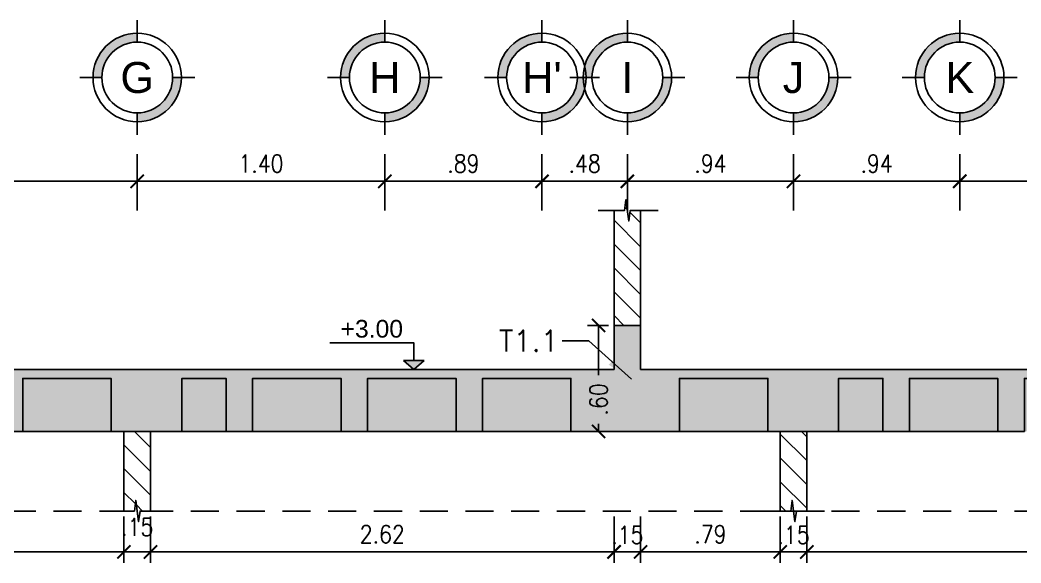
# Model space of a CAD drawing. Header units: millimetres. Extents: x -5.9 to 53.8, y -5.5 to 13.4.
# Drawn here: x 11.76 to 17.41, y -5.1 to -2.03 of the extents above; entities that cross this region are included whole.
import ezdxf
from ezdxf.enums import TextEntityAlignment as Align

# ---------------------------------------------------------------- set-up
doc = ezdxf.new("R2010")
doc.units = ezdxf.units.MM
doc.header["$LTSCALE"] = 0.05
doc.linetypes.add('DASHDOT2', pattern=[12.7, 6.35, -3.175, 0, -3.175])
doc.linetypes.add('HIDDEN2', pattern=[4.7625, 3.175, -1.5875])
for name, color, linetype in [('ACHURADO', 1, 'Continuous'), ('ACOTADO', 2, 'Continuous'), ('CANT_INVIS', 2, 'HIDDEN2'), ('CONT_CORTE', 4, 'Continuous'), ('EJES', 1, 'DASHDOT2'), ('TXT_IND', 2, 'Continuous')]:
    doc.layers.add(name, color=color, linetype=linetype)
doc.styles.add('ACOTAMIENTOS', font='romans.shx', dxfattribs={"width": 0.85})
doc.styles.add('ARIAL', font='arial.ttf')
doc.styles.get("Standard").update_dxf_attribs({"font": 'romans.shx'})
doc.dimstyles.new('ACOTA_50', dxfattribs={"dimscale": 0.05, "dimtxt": 2, "dimasz": 1.5, "dimexe": 1.25, "dimexo": 0.625, "dimgap": 1, "dimtad": 1, "dimzin": 4, "dimdsep": 46, "dimtxsty": 'ACOTAMIENTOS', "dimblk1": 'ARCHTICK', "dimblk2": 'ARCHTICK', "dimsah": 1, "dimcen": 1.5, "dimclrd": 1, "dimclre": 1, "dimclrt": 256, "dimadec": 0, "dimazin": 0, "dimtfac": 1, "dimtofl": 0, "dimtmove": 2, "dimatfit": 3, "dimfxl": 0, "dimtolj": 1, "dimtzin": 0, "dimarcsym": 0})
pattern_1 = [(135, (0, 1.44439), (-0.0673519, -0.0673519), [])]
pattern_2 = [(127.5, (0, 1.444394), (-0.04894132, -0.00160003), [0, -0.038608, 0, -0.04318, 0, -0.041275]), (97.5, (0, 1.444394), (-0.0716825, 0.04495233), [0, -0.020828, 0, -0.034798, 0, -0.013335]), (57.5, (-2e-18, 1.41315), (-0.00014372, 0.07909924), [0, -0.0127, 0, -0.04572, 0, -0.05969]), (47.5, (-2e-18, 1.41315), (-0.02229293, 0.07635565), [0, -0.00635, 0, -0.029972, 0, -0.03429])]

# ---------------------------------------------------------------- blocks, each defined once
blk = doc.blocks.new('Nivel-elev')
at = {"layer": 'TXT_IND'}
blk.add_hatch(color=1, dxfattribs=at).paths.add_polyline_path([(-0.0585, 0.0506), (0.0585, 0.0506), (0, 0)])
for p, q in [((0, 0), (-0.0585, 0.0506)), ((-0.0585, 0.0506), (0.0585, 0.0506)), ((0.0585, 0.0506), (0, 0))]:
    blk.add_line(p, q, dxfattribs=at)
blk.add_lwpolyline([(-0.4759, 0.1507), (0, 0.1507), (0, 0.0506)], dxfattribs=at)
blk.add_attdef('+2.85', (-0.4759, 0.1706), '', height=0.0975, dxfattribs=at)
blk = doc.blocks.new('_ARCHTICK')
at = {"color": 0, "linetype": 'ByBlock', "const_width": 0.15}
blk.add_lwpolyline([(-0.5, -0.5), (0.5, 0.5)], dxfattribs=at)
blk = doc.blocks.new('*D206')
at = {"layer": 'ACOTADO', "color": 1, "lineweight": -2}
for p, q in [((0.0425, -4.8382), (0.0425, -5.1007)), ((12.3429, -4.8382), (12.3429, -5.1007)), ((0.0425, -5.0382), (12.3429, -5.0382))]:
    blk.add_line(p, q, dxfattribs=at)
at = {"layer": 'DEFPOINTS', "color": 0}
for p in [(0.0425, -4.8069), (12.3429, -4.8069), (12.3429, -5.0382)]:
    blk.add_point(p, dxfattribs=at)
at = {"layer": 'ACOTADO', "color": 1, "lineweight": -2, "xscale": 0.07500000000000001, "yscale": 0.07500000000000001, "zscale": 0.07500000000000001, "rotation": 180}
blk.add_blockref('_ARCHTICK', (0.0425, -5.0382), dxfattribs=at)
at = {"layer": 'ACOTADO', "color": 1, "lineweight": -2, "xscale": 0.07500000000000001, "yscale": 0.07500000000000001, "zscale": 0.07500000000000001}
blk.add_blockref('_ARCHTICK', (12.3429, -5.0382), dxfattribs=at)
at = {"layer": 'ACOTADO', "insert": (6.1927, -4.9382), "char_height": 0.1, "attachment_point": 5, "style": 'ACOTAMIENTOS'}
blk.add_mtext('\\A1;12.30', dxfattribs=at)
blk = doc.blocks.new('*D207')
at = {"layer": 'ACOTADO', "color": 1, "lineweight": -2}
for p, q in [((12.3429, -4.8382), (12.3429, -5.1007)), ((12.4929, -4.8382), (12.4929, -5.1007)), ((12.3429, -5.0382), (12.4929, -5.0382))]:
    blk.add_line(p, q, dxfattribs=at)
at = {"layer": 'DEFPOINTS', "color": 0}
for p in [(12.3429, -4.8069), (12.4929, -4.8069), (12.4929, -5.0382)]:
    blk.add_point(p, dxfattribs=at)
at = {"layer": 'ACOTADO', "color": 1, "lineweight": -2, "xscale": 0.07500000000000001, "yscale": 0.07500000000000001, "zscale": 0.07500000000000001, "rotation": 180}
blk.add_blockref('_ARCHTICK', (12.3429, -5.0382), dxfattribs=at)
at = {"layer": 'ACOTADO', "color": 1, "lineweight": -2, "xscale": 0.07500000000000001, "yscale": 0.07500000000000001, "zscale": 0.07500000000000001}
blk.add_blockref('_ARCHTICK', (12.4929, -5.0382), dxfattribs=at)
at = {"layer": 'ACOTADO', "insert": (12.4179, -4.898), "char_height": 0.1, "attachment_point": 5, "style": 'ACOTAMIENTOS'}
blk.add_mtext('\\A1;.15', dxfattribs=at)
blk = doc.blocks.new('*D208')
at = {"layer": 'ACOTADO', "color": 1, "lineweight": -2}
for p, q in [((12.4929, -4.8382), (12.4929, -5.1007)), ((15.1141, -4.8382), (15.1141, -5.1007)), ((12.4929, -5.0382), (15.1141, -5.0382))]:
    blk.add_line(p, q, dxfattribs=at)
at = {"layer": 'DEFPOINTS', "color": 0}
for p in [(12.4929, -4.8069), (15.1141, -4.8069), (15.1141, -5.0382)]:
    blk.add_point(p, dxfattribs=at)
at = {"layer": 'ACOTADO', "color": 1, "lineweight": -2, "xscale": 0.07500000000000001, "yscale": 0.07500000000000001, "zscale": 0.07500000000000001, "rotation": 180}
blk.add_blockref('_ARCHTICK', (12.4929, -5.0382), dxfattribs=at)
at = {"layer": 'ACOTADO', "color": 1, "lineweight": -2, "xscale": 0.07500000000000001, "yscale": 0.07500000000000001, "zscale": 0.07500000000000001}
blk.add_blockref('_ARCHTICK', (15.1141, -5.0382), dxfattribs=at)
at = {"layer": 'ACOTADO', "insert": (13.8035, -4.9382), "char_height": 0.1, "attachment_point": 5, "style": 'ACOTAMIENTOS'}
blk.add_mtext('\\A1;2.62', dxfattribs=at)
blk = doc.blocks.new('*D18')
at = {"layer": 'ACOTADO', "color": 1, "lineweight": -2}
for p, q in [((15.1141, -4.8382), (15.1141, -5.1007)), ((15.2641, -4.8382), (15.2641, -5.1007)), ((15.1141, -5.0382), (15.2641, -5.0382))]:
    blk.add_line(p, q, dxfattribs=at)
at = {"layer": 'DEFPOINTS', "color": 0}
for p in [(15.1141, -4.8069), (15.2641, -4.8069), (15.2641, -5.0382)]:
    blk.add_point(p, dxfattribs=at)
at = {"layer": 'ACOTADO', "color": 1, "lineweight": -2, "xscale": 0.07500000000000001, "yscale": 0.07500000000000001, "zscale": 0.07500000000000001, "rotation": 180}
blk.add_blockref('_ARCHTICK', (15.1141, -5.0382), dxfattribs=at)
at = {"layer": 'ACOTADO', "color": 1, "lineweight": -2, "xscale": 0.07500000000000001, "yscale": 0.07500000000000001, "zscale": 0.07500000000000001}
blk.add_blockref('_ARCHTICK', (15.2641, -5.0382), dxfattribs=at)
at = {"layer": 'ACOTADO', "insert": (15.1891, -4.9419), "char_height": 0.1, "attachment_point": 5, "style": 'ACOTAMIENTOS'}
blk.add_mtext('\\A1;.15', dxfattribs=at)
blk = doc.blocks.new('*D19')
at = {"layer": 'ACOTADO', "color": 1, "lineweight": -2}
for p, q in [((15.2641, -4.8382), (15.2641, -5.1007)), ((16.0538, -4.8382), (16.0538, -5.1007)), ((15.2641, -5.0382), (16.0538, -5.0382))]:
    blk.add_line(p, q, dxfattribs=at)
at = {"layer": 'DEFPOINTS', "color": 0}
for p in [(15.2641, -4.8069), (16.0538, -4.8069), (16.0538, -5.0382)]:
    blk.add_point(p, dxfattribs=at)
at = {"layer": 'ACOTADO', "color": 1, "lineweight": -2, "xscale": 0.07500000000000001, "yscale": 0.07500000000000001, "zscale": 0.07500000000000001, "rotation": 180}
blk.add_blockref('_ARCHTICK', (15.2641, -5.0382), dxfattribs=at)
at = {"layer": 'ACOTADO', "color": 1, "lineweight": -2, "xscale": 0.07500000000000001, "yscale": 0.07500000000000001, "zscale": 0.07500000000000001}
blk.add_blockref('_ARCHTICK', (16.0538, -5.0382), dxfattribs=at)
at = {"layer": 'ACOTADO', "insert": (15.6589, -4.9382), "char_height": 0.1, "attachment_point": 5, "style": 'ACOTAMIENTOS'}
blk.add_mtext('\\A1;.79', dxfattribs=at)
blk = doc.blocks.new('*D209')
at = {"layer": 'ACOTADO', "color": 1, "lineweight": -2}
for p, q in [((16.0538, -4.8382), (16.0538, -5.1007)), ((16.2038, -4.8382), (16.2038, -5.1007)), ((16.0538, -5.0382), (16.2038, -5.0382))]:
    blk.add_line(p, q, dxfattribs=at)
at = {"layer": 'DEFPOINTS', "color": 0}
for p in [(16.0538, -4.8069), (16.2038, -4.8069), (16.2038, -5.0382)]:
    blk.add_point(p, dxfattribs=at)
at = {"layer": 'ACOTADO', "color": 1, "lineweight": -2, "xscale": 0.07500000000000001, "yscale": 0.07500000000000001, "zscale": 0.07500000000000001, "rotation": 180}
blk.add_blockref('_ARCHTICK', (16.0538, -5.0382), dxfattribs=at)
at = {"layer": 'ACOTADO', "color": 1, "lineweight": -2, "xscale": 0.07500000000000001, "yscale": 0.07500000000000001, "zscale": 0.07500000000000001}
blk.add_blockref('_ARCHTICK', (16.2038, -5.0382), dxfattribs=at)
at = {"layer": 'ACOTADO', "insert": (16.1288, -4.9419), "char_height": 0.1, "attachment_point": 5, "style": 'ACOTAMIENTOS'}
blk.add_mtext('\\A1;.15', dxfattribs=at)
blk = doc.blocks.new('*D210')
at = {"layer": 'ACOTADO', "color": 1, "lineweight": -2}
for p, q in [((16.2038, -4.8382), (16.2038, -5.1007)), ((19.9077, -4.8382), (19.9077, -5.1007)), ((16.2038, -5.0382), (19.9077, -5.0382))]:
    blk.add_line(p, q, dxfattribs=at)
at = {"layer": 'DEFPOINTS', "color": 0}
for p in [(16.2038, -4.8069), (19.9077, -4.8069), (19.9077, -5.0382)]:
    blk.add_point(p, dxfattribs=at)
at = {"layer": 'ACOTADO', "color": 1, "lineweight": -2, "xscale": 0.07500000000000001, "yscale": 0.07500000000000001, "zscale": 0.07500000000000001, "rotation": 180}
blk.add_blockref('_ARCHTICK', (16.2038, -5.0382), dxfattribs=at)
at = {"layer": 'ACOTADO', "color": 1, "lineweight": -2, "xscale": 0.07500000000000001, "yscale": 0.07500000000000001, "zscale": 0.07500000000000001}
blk.add_blockref('_ARCHTICK', (19.9077, -5.0382), dxfattribs=at)
at = {"layer": 'ACOTADO', "insert": (18.0557, -4.9382), "char_height": 0.1, "attachment_point": 5, "style": 'ACOTAMIENTOS'}
blk.add_mtext('\\A1;3.70', dxfattribs=at)
blk = doc.blocks.new('EJE')
at = {"layer": 'EJES', "linetype": 'Continuous'}
for points in [[(-0.25, 0), (-0.2, 0, -0.414214), (0, 0.2), (0, 0.25, 0.414214)], [(0.25, 0), (0.2, 0, -0.414214), (0, -0.2), (0, -0.25, 0.414214)]]:
    blk.add_hatch(color=256, dxfattribs=at).paths.add_polyline_path(points)
at = {"layer": 'EJES', "color": 1, "linetype": 'Continuous'}
for p, q in [((0, 0.2), (0, 0.325)), ((-0.2, 0), (-0.325, 0)), ((0.325, 0), (0.2, 0)), ((0, -0.325), (0, -0.2))]:
    blk.add_line(p, q, dxfattribs=at)
at = {"layer": 'EJES', "color": 3, "linetype": 'Continuous'}
for radius in [0.25, 0.2]:
    blk.add_circle((0, 0), radius, dxfattribs=at)
at = {"layer": 'EJES', "color": 4, "linetype": 'Continuous', "style": 'ARIAL'}
blk.add_attdef('EJE', text='', height=0.175, dxfattribs=at).set_placement((0, 0), align=Align.MIDDLE_CENTER)
blk = doc.blocks.new('*D220')
at = {"layer": 'ACOTADO', "color": 1, "lineweight": -2}
for p, q in [((5.7381, -3.0758), (5.7381, -2.88)), ((12.4179, -3.0758), (12.4179, -2.88)), ((5.7381, -2.9425), (12.4179, -2.9425))]:
    blk.add_line(p, q, dxfattribs=at)
at = {"layer": 'DEFPOINTS', "color": 0}
for p in [(12.4179, -2.9425), (5.7381, -3.107), (12.4179, -3.107)]:
    blk.add_point(p, dxfattribs=at)
at = {"layer": 'ACOTADO', "color": 1, "lineweight": -2, "xscale": 0.07500000000000001, "yscale": 0.07500000000000001, "zscale": 0.07500000000000001, "rotation": 180}
blk.add_blockref('_ARCHTICK', (5.7381, -2.9425), dxfattribs=at)
at = {"layer": 'ACOTADO', "color": 1, "lineweight": -2, "xscale": 0.07500000000000001, "yscale": 0.07500000000000001, "zscale": 0.07500000000000001}
blk.add_blockref('_ARCHTICK', (12.4179, -2.9425), dxfattribs=at)
at = {"layer": 'ACOTADO', "insert": (9.078, -2.8425), "char_height": 0.1, "attachment_point": 5, "style": 'ACOTAMIENTOS'}
blk.add_mtext('\\A1;6.68', dxfattribs=at)
blk = doc.blocks.new('*D221')
at = {"layer": 'ACOTADO', "color": 1, "lineweight": -2}
for p, q in [((12.4179, -3.0758), (12.4179, -2.88)), ((13.8179, -3.0758), (13.8179, -2.88)), ((12.4179, -2.9425), (13.8179, -2.9425))]:
    blk.add_line(p, q, dxfattribs=at)
at = {"layer": 'DEFPOINTS', "color": 0}
for p in [(13.8179, -2.9425), (12.4179, -3.107), (13.8179, -3.107)]:
    blk.add_point(p, dxfattribs=at)
at = {"layer": 'ACOTADO', "color": 1, "lineweight": -2, "xscale": 0.07500000000000001, "yscale": 0.07500000000000001, "zscale": 0.07500000000000001, "rotation": 180}
blk.add_blockref('_ARCHTICK', (12.4179, -2.9425), dxfattribs=at)
at = {"layer": 'ACOTADO', "color": 1, "lineweight": -2, "xscale": 0.07500000000000001, "yscale": 0.07500000000000001, "zscale": 0.07500000000000001}
blk.add_blockref('_ARCHTICK', (13.8179, -2.9425), dxfattribs=at)
at = {"layer": 'ACOTADO', "insert": (13.1179, -2.8425), "char_height": 0.1, "attachment_point": 5, "style": 'ACOTAMIENTOS'}
blk.add_mtext('\\A1;1.40', dxfattribs=at)
blk = doc.blocks.new('*D222')
at = {"layer": 'ACOTADO', "color": 1, "lineweight": -2}
for p, q in [((13.8179, -3.0758), (13.8179, -2.88)), ((14.7065, -3.0758), (14.7065, -2.88)), ((13.8179, -2.9425), (14.7065, -2.9425))]:
    blk.add_line(p, q, dxfattribs=at)
at = {"layer": 'DEFPOINTS', "color": 0}
for p in [(14.7065, -2.9425), (13.8179, -3.107), (14.7065, -3.107)]:
    blk.add_point(p, dxfattribs=at)
at = {"layer": 'ACOTADO', "color": 1, "lineweight": -2, "xscale": 0.07500000000000001, "yscale": 0.07500000000000001, "zscale": 0.07500000000000001, "rotation": 180}
blk.add_blockref('_ARCHTICK', (13.8179, -2.9425), dxfattribs=at)
at = {"layer": 'ACOTADO', "color": 1, "lineweight": -2, "xscale": 0.07500000000000001, "yscale": 0.07500000000000001, "zscale": 0.07500000000000001}
blk.add_blockref('_ARCHTICK', (14.7065, -2.9425), dxfattribs=at)
at = {"layer": 'ACOTADO', "insert": (14.2622, -2.8425), "char_height": 0.1, "attachment_point": 5, "style": 'ACOTAMIENTOS'}
blk.add_mtext('\\A1;.89', dxfattribs=at)
blk = doc.blocks.new('*D223')
at = {"layer": 'ACOTADO', "color": 1, "lineweight": -2}
for p, q in [((14.7065, -3.0758), (14.7065, -2.88)), ((15.1891, -3.0758), (15.1891, -2.88)), ((14.7065, -2.9425), (15.1891, -2.9425))]:
    blk.add_line(p, q, dxfattribs=at)
at = {"layer": 'DEFPOINTS', "color": 0}
for p in [(15.1891, -2.9425), (14.7065, -3.107), (15.1891, -3.107)]:
    blk.add_point(p, dxfattribs=at)
at = {"layer": 'ACOTADO', "color": 1, "lineweight": -2, "xscale": 0.07500000000000001, "yscale": 0.07500000000000001, "zscale": 0.07500000000000001, "rotation": 180}
blk.add_blockref('_ARCHTICK', (14.7065, -2.9425), dxfattribs=at)
at = {"layer": 'ACOTADO', "color": 1, "lineweight": -2, "xscale": 0.07500000000000001, "yscale": 0.07500000000000001, "zscale": 0.07500000000000001}
blk.add_blockref('_ARCHTICK', (15.1891, -2.9425), dxfattribs=at)
at = {"layer": 'ACOTADO', "insert": (14.9478, -2.8425), "char_height": 0.1, "attachment_point": 5, "style": 'ACOTAMIENTOS'}
blk.add_mtext('\\A1;.48', dxfattribs=at)
blk = doc.blocks.new('*D224')
at = {"layer": 'ACOTADO', "color": 1, "lineweight": -2}
for p, q in [((15.1891, -3.0758), (15.1891, -2.88)), ((16.1288, -3.0758), (16.1288, -2.88)), ((15.1891, -2.9425), (16.1288, -2.9425))]:
    blk.add_line(p, q, dxfattribs=at)
at = {"layer": 'DEFPOINTS', "color": 0}
for p in [(16.1288, -2.9425), (15.1891, -3.107), (16.1288, -3.107)]:
    blk.add_point(p, dxfattribs=at)
at = {"layer": 'ACOTADO', "color": 1, "lineweight": -2, "xscale": 0.07500000000000001, "yscale": 0.07500000000000001, "zscale": 0.07500000000000001, "rotation": 180}
blk.add_blockref('_ARCHTICK', (15.1891, -2.9425), dxfattribs=at)
at = {"layer": 'ACOTADO', "color": 1, "lineweight": -2, "xscale": 0.07500000000000001, "yscale": 0.07500000000000001, "zscale": 0.07500000000000001}
blk.add_blockref('_ARCHTICK', (16.1288, -2.9425), dxfattribs=at)
at = {"layer": 'ACOTADO', "insert": (15.6589, -2.8425), "char_height": 0.1, "attachment_point": 5, "style": 'ACOTAMIENTOS'}
blk.add_mtext('\\A1;.94', dxfattribs=at)
blk = doc.blocks.new('*D225')
at = {"layer": 'ACOTADO', "color": 1, "lineweight": -2}
for p, q in [((16.1288, -3.0758), (16.1288, -2.88)), ((17.0684, -3.0758), (17.0684, -2.88)), ((16.1288, -2.9425), (17.0684, -2.9425))]:
    blk.add_line(p, q, dxfattribs=at)
at = {"layer": 'DEFPOINTS', "color": 0}
for p in [(17.0684, -2.9425), (16.1288, -3.107), (17.0684, -3.107)]:
    blk.add_point(p, dxfattribs=at)
at = {"layer": 'ACOTADO', "color": 1, "lineweight": -2, "xscale": 0.07500000000000001, "yscale": 0.07500000000000001, "zscale": 0.07500000000000001, "rotation": 180}
blk.add_blockref('_ARCHTICK', (16.1288, -2.9425), dxfattribs=at)
at = {"layer": 'ACOTADO', "color": 1, "lineweight": -2, "xscale": 0.07500000000000001, "yscale": 0.07500000000000001, "zscale": 0.07500000000000001}
blk.add_blockref('_ARCHTICK', (17.0684, -2.9425), dxfattribs=at)
at = {"layer": 'ACOTADO', "insert": (16.5986, -2.8425), "char_height": 0.1, "attachment_point": 5, "style": 'ACOTAMIENTOS'}
blk.add_mtext('\\A1;.94', dxfattribs=at)
blk = doc.blocks.new('*D226')
at = {"layer": 'ACOTADO', "color": 1, "lineweight": -2}
for p, q in [((17.0684, -3.0758), (17.0684, -2.88)), ((18.5827, -3.0758), (18.5827, -2.88)), ((17.0684, -2.9425), (18.5827, -2.9425))]:
    blk.add_line(p, q, dxfattribs=at)
at = {"layer": 'DEFPOINTS', "color": 0}
for p in [(18.5827, -2.9425), (17.0684, -3.107), (18.5827, -3.107)]:
    blk.add_point(p, dxfattribs=at)
at = {"layer": 'ACOTADO', "color": 1, "lineweight": -2, "xscale": 0.07500000000000001, "yscale": 0.07500000000000001, "zscale": 0.07500000000000001, "rotation": 180}
blk.add_blockref('_ARCHTICK', (17.0684, -2.9425), dxfattribs=at)
at = {"layer": 'ACOTADO', "color": 1, "lineweight": -2, "xscale": 0.07500000000000001, "yscale": 0.07500000000000001, "zscale": 0.07500000000000001}
blk.add_blockref('_ARCHTICK', (18.5827, -2.9425), dxfattribs=at)
at = {"layer": 'ACOTADO', "insert": (17.8256, -2.8425), "char_height": 0.1, "attachment_point": 5, "style": 'ACOTAMIENTOS'}
blk.add_mtext('\\A1;1.51', dxfattribs=at)
blk = doc.blocks.new('*D230')
at = {"layer": 'ACOTADO', "color": 1, "lineweight": -2}
for p, q in [((15.0828, -3.757), (14.964, -3.757)), ((15.0265, -3.757), (15.0265, -4.0391)), ((15.0828, -4.357), (14.964, -4.357)), ((15.0265, -4.357), (15.0265, -4.3131))]:
    blk.add_line(p, q, dxfattribs=at)
at = {"layer": 'DEFPOINTS', "color": 0}
for p in [(15.1141, -3.757), (15.0265, -4.357), (15.1141, -4.357)]:
    blk.add_point(p, dxfattribs=at)
at = {"layer": 'ACOTADO', "color": 1, "lineweight": -2, "xscale": 0.07500000000000001, "yscale": 0.07500000000000001, "zscale": 0.07500000000000001}
for p, rotation in [((15.0265, -3.757), 90), ((15.0265, -4.357), 270)]:
    blk.add_blockref('_ARCHTICK', p, dxfattribs=dict(at, rotation=rotation))
at = {"layer": 'ACOTADO', "insert": (15.0265, -4.1761), "char_height": 0.1, "attachment_point": 5, "rotation": 90, "style": 'ACOTAMIENTOS'}
blk.add_mtext('\\A1;.60', dxfattribs=at)

msp = doc.modelspace()

# ---------------------------------------------------------------- hatches: boundary and pattern name
at = {"layer": 'ACHURADO'}
h = msp.add_hatch(dxfattribs=at)
h.set_pattern_fill('ANSI31', color=256, scale=0.03, angle=90)
h.set_pattern_definition(pattern_1)
h.paths.add_polyline_path([(15.2641, -3.107), (15.2051, -3.107), (15.1971, -3.167), (15.1811, -3.047), (15.1731, -3.107), (15.1141, -3.107), (15.1141, -3.757), (15.2641, -3.757)])
h = msp.add_hatch(color=254, dxfattribs=at)
h.dxf.hatch_style = 1
edge = h.paths.add_edge_path()
edge.add_line((15.4837, -4.057), (15.9837, -4.057))
edge.add_line((15.9837, -4.057), (15.9837, -4.357))
edge.add_line((15.9837, -4.357), (16.3837, -4.357))
edge.add_line((16.3837, -4.357), (16.3837, -4.057))
edge.add_line((16.3837, -4.057), (16.6337, -4.057))
edge.add_line((16.6337, -4.057), (16.6337, -4.357))
edge.add_line((16.6337, -4.357), (16.7837, -4.357))
edge.add_line((16.7837, -4.357), (16.7837, -4.057))
edge.add_line((16.7837, -4.057), (17.2837, -4.057))
edge.add_line((17.2837, -4.057), (17.2837, -4.357))
edge.add_line((17.2837, -4.357), (17.4337, -4.357))
edge.add_line((17.4337, -4.357), (17.4337, -4.057))
edge.add_line((17.4337, -4.057), (17.9337, -4.057))
edge.add_line((17.9337, -4.057), (17.9337, -4.357))
edge.add_line((17.9337, -4.357), (18.0837, -4.357))
edge.add_line((18.0837, -4.357), (18.0837, -4.057))
edge.add_line((18.0837, -4.057), (18.5837, -4.057))
edge.add_line((18.5837, -4.057), (18.5837, -4.357))
edge.add_line((18.5837, -4.357), (18.7337, -4.357))
edge.add_line((18.7337, -4.357), (18.7337, -4.057))
edge.add_line((18.7337, -4.057), (19.2337, -4.057))
edge.add_line((19.2337, -4.057), (19.2337, -4.357))
edge.add_line((19.2337, -4.357), (19.3837, -4.357))
edge.add_line((19.3837, -4.357), (19.3837, -4.057))
edge.add_line((19.3837, -4.057), (19.6337, -4.057))
edge.add_line((19.6337, -4.057), (19.6337, -4.357))
edge.add_line((19.6337, -4.357), (20.2837, -4.357))
edge.add_line((20.2837, -4.357), (20.2837, -4.057))
edge.add_line((20.2837, -4.057), (20.5337, -4.057))
edge.add_line((20.5337, -4.057), (20.5337, -4.357))
edge.add_line((20.5337, -4.357), (20.6837, -4.357))
edge.add_line((20.6837, -4.357), (20.6837, -4.057))
edge.add_line((20.6837, -4.057), (21.1837, -4.057))
edge.add_line((21.1837, -4.057), (21.1837, -4.357))
edge.add_line((21.1837, -4.357), (21.3337, -4.357))
edge.add_line((21.3337, -4.357), (21.3337, -4.057))
edge.add_line((21.3337, -4.057), (21.8337, -4.057))
edge.add_line((21.8337, -4.057), (21.8337, -4.357))
edge.add_line((21.8337, -4.357), (21.9837, -4.357))
edge.add_line((21.9837, -4.357), (21.9837, -4.057))
edge.add_line((21.9837, -4.057), (22.4837, -4.057))
edge.add_line((22.4837, -4.057), (22.4837, -4.357))
edge.add_line((22.4837, -4.357), (23.1944, -4.357))
edge.add_line((23.1944, -4.357), (23.1944, -4.007))
edge.add_line((23.1944, -4.007), (23.0413, -4.007))
edge.add_line((23.0413, -4.007), (23.0414, -4.007))
edge.add_line((23.0414, -4.007), (15.2641, -4.007))
edge.add_line((15.2641, -4.007), (15.2641, -3.757))
edge.add_line((15.2641, -3.757), (15.1141, -3.757))
edge.add_line((15.1141, -3.757), (15.1141, -4.007))
edge.add_line((15.1141, -4.007), (-2.3007, -4.007))
edge.add_line((-2.3007, -4.007), (-2.3007, -4.357))
edge.add_line((-2.3007, -4.357), (-1.8904, -4.357))
edge.add_line((-1.8904, -4.357), (-1.8904, -4.057))
edge.add_line((-1.8904, -4.057), (-1.3904, -4.057))
edge.add_line((-1.3904, -4.057), (-1.3904, -4.357))
edge.add_line((-1.3904, -4.357), (-1.2404, -4.357))
edge.add_line((-1.2404, -4.357), (-1.2404, -4.057))
edge.add_line((-1.2404, -4.057), (-0.7404, -4.057))
edge.add_line((-0.7404, -4.057), (-0.7404, -4.357))
edge.add_line((-0.7404, -4.357), (-0.5904, -4.357))
edge.add_line((-0.5904, -4.357), (-0.5904, -4.057))
edge.add_line((-0.5904, -4.057), (-0.3404, -4.057))
edge.add_line((-0.3404, -4.057), (-0.3404, -4.357))
edge.add_line((-0.3404, -4.357), (0.3634, -4.357))
edge.add_line((0.3634, -4.357), (0.3634, -4.057))
edge.add_line((0.3634, -4.057), (0.6134, -4.057))
edge.add_line((0.6134, -4.057), (0.6134, -4.357))
edge.add_line((0.6134, -4.357), (0.9705, -4.357))
edge.add_line((0.9705, -4.357), (0.9705, -4.057))
edge.add_line((0.9705, -4.057), (1.2205, -4.057))
edge.add_line((1.2205, -4.057), (1.2205, -4.357))
edge.add_line((1.2205, -4.357), (1.3705, -4.357))
edge.add_line((1.3705, -4.357), (1.3705, -4.057))
edge.add_line((1.3705, -4.057), (1.8705, -4.057))
edge.add_line((1.8705, -4.057), (1.8705, -4.357))
edge.add_line((1.8705, -4.357), (2.0205, -4.357))
edge.add_line((2.0205, -4.357), (2.0205, -4.057))
edge.add_line((2.0205, -4.057), (2.2705, -4.057))
edge.add_line((2.2705, -4.057), (2.2705, -4.357))
edge.add_line((2.2705, -4.357), (2.6705, -4.357))
edge.add_line((2.6705, -4.357), (2.6705, -4.057))
edge.add_line((2.6705, -4.057), (3.1705, -4.057))
edge.add_line((3.1705, -4.057), (3.1705, -4.357))
edge.add_line((3.1705, -4.357), (3.3205, -4.357))
edge.add_line((3.3205, -4.357), (3.3205, -4.057))
edge.add_line((3.3205, -4.057), (3.8205, -4.057))
edge.add_line((3.8205, -4.057), (3.8205, -4.357))
edge.add_line((3.8205, -4.357), (4.6205, -4.357))
edge.add_line((4.6205, -4.357), (4.6205, -4.057))
edge.add_line((4.6205, -4.057), (5.1205, -4.057))
edge.add_line((5.1205, -4.057), (5.1205, -4.357))
edge.add_line((5.1205, -4.357), (5.2705, -4.357))
edge.add_line((5.2705, -4.357), (5.2705, -4.057))
edge.add_line((5.2705, -4.057), (5.7705, -4.057))
edge.add_line((5.7705, -4.057), (5.7705, -4.357))
edge.add_line((5.7705, -4.357), (5.9205, -4.357))
edge.add_line((5.9205, -4.357), (5.9205, -4.057))
edge.add_line((5.9205, -4.057), (6.4205, -4.057))
edge.add_line((6.4205, -4.057), (6.4205, -4.357))
edge.add_line((6.4205, -4.357), (6.5705, -4.357))
edge.add_line((6.5705, -4.357), (6.5705, -4.057))
edge.add_line((6.5705, -4.057), (7.0705, -4.057))
edge.add_line((7.0705, -4.057), (7.0705, -4.357))
edge.add_line((7.0705, -4.357), (7.2205, -4.357))
edge.add_line((7.2205, -4.357), (7.2205, -4.057))
edge.add_line((7.2205, -4.057), (7.7205, -4.057))
edge.add_line((7.7205, -4.057), (7.7205, -4.357))
edge.add_line((7.7205, -4.357), (7.8705, -4.357))
edge.add_line((7.8705, -4.357), (7.8705, -4.057))
edge.add_line((7.8705, -4.057), (8.3705, -4.057))
edge.add_line((8.3705, -4.057), (8.3705, -4.357))
edge.add_line((8.3705, -4.357), (8.5205, -4.357))
edge.add_line((8.5205, -4.357), (8.5205, -4.057))
edge.add_line((8.5205, -4.057), (9.0205, -4.057))
edge.add_line((9.0205, -4.057), (9.0205, -4.357))
edge.add_line((9.0205, -4.357), (9.1705, -4.357))
edge.add_line((9.1705, -4.357), (9.1705, -4.057))
edge.add_line((9.1705, -4.057), (9.6705, -4.057))
edge.add_line((9.6705, -4.057), (9.6705, -4.357))
edge.add_line((9.6705, -4.357), (9.8205, -4.357))
edge.add_line((9.8205, -4.357), (9.8205, -4.057))
edge.add_line((9.8205, -4.057), (10.3205, -4.057))
edge.add_line((10.3205, -4.057), (10.3205, -4.357))
edge.add_line((10.3205, -4.357), (10.4705, -4.357))
edge.add_line((10.4705, -4.357), (10.4705, -4.057))
edge.add_line((10.4705, -4.057), (10.9705, -4.057))
edge.add_line((10.9705, -4.057), (10.9705, -4.357))
edge.add_line((10.9705, -4.357), (11.1205, -4.357))
edge.add_line((11.1205, -4.357), (11.1205, -4.057))
edge.add_line((11.1205, -4.057), (11.6205, -4.057))
edge.add_line((11.6205, -4.057), (11.6205, -4.357))
edge.add_line((11.6205, -4.357), (11.7705, -4.357))
edge.add_line((11.7705, -4.357), (11.7705, -4.057))
edge.add_line((11.7705, -4.057), (12.2705, -4.057))
edge.add_line((12.2705, -4.057), (12.2705, -4.357))
edge.add_line((12.2705, -4.357), (12.4929, -4.357))
edge.add_line((12.4929, -4.357), (12.6705, -4.357))
edge.add_line((12.6705, -4.357), (12.6705, -4.057))
edge.add_line((12.6705, -4.057), (12.9205, -4.057))
edge.add_line((12.9205, -4.057), (12.9205, -4.357))
edge.add_line((12.9205, -4.357), (13.0705, -4.357))
edge.add_line((13.0705, -4.357), (13.0705, -4.057))
edge.add_line((13.0705, -4.057), (13.5705, -4.057))
edge.add_line((13.5705, -4.057), (13.5705, -4.357))
edge.add_line((13.5705, -4.357), (13.7205, -4.357))
edge.add_line((13.7205, -4.357), (13.7205, -4.057))
edge.add_line((13.7205, -4.057), (14.2205, -4.057))
edge.add_line((14.2205, -4.057), (14.2205, -4.357))
edge.add_line((14.2205, -4.357), (14.3705, -4.357))
edge.add_line((14.3705, -4.357), (14.3705, -4.057))
edge.add_line((14.3705, -4.057), (14.8705, -4.057))
edge.add_line((14.8705, -4.057), (14.8705, -4.357))
edge.add_line((14.8705, -4.357), (15.4837, -4.357))
edge.add_line((15.4837, -4.357), (15.4837, -4.057))
h = msp.add_hatch(dxfattribs=at)
h.set_pattern_fill('AR-SAND', color=256, scale=0.001, angle=90)
h.set_pattern_definition(pattern_2)
h.paths.add_polyline_path([(12.2705, -4.057), (11.7705, -4.057), (11.7705, -4.357), (12.2705, -4.357)])
h.paths.add_polyline_path([(11.6205, -4.057), (11.1205, -4.057), (11.1205, -4.357), (11.6205, -4.357)])
h.paths.add_polyline_path([(10.9705, -4.057), (10.4705, -4.057), (10.4705, -4.357), (10.9705, -4.357)])
h.paths.add_polyline_path([(10.3205, -4.057), (9.8205, -4.057), (9.8205, -4.357), (10.3205, -4.357)])
h.paths.add_polyline_path([(9.6705, -4.057), (9.1705, -4.057), (9.1705, -4.357), (9.6705, -4.357)])
h.paths.add_polyline_path([(9.0205, -4.057), (8.5205, -4.057), (8.5205, -4.357), (9.0205, -4.357)])
h.paths.add_polyline_path([(8.3705, -4.057), (7.8705, -4.057), (7.8705, -4.357), (8.3705, -4.357)])
h.paths.add_polyline_path([(7.7205, -4.057), (7.2205, -4.057), (7.2205, -4.357), (7.7205, -4.357)])
h.paths.add_polyline_path([(6.4205, -4.057), (5.9205, -4.057), (5.9205, -4.357), (6.4205, -4.357)])
h.paths.add_polyline_path([(7.0705, -4.057), (6.5705, -4.057), (6.5705, -4.357), (7.0705, -4.357)])
h.paths.add_polyline_path([(5.7705, -4.057), (5.2705, -4.057), (5.2705, -4.357), (5.7705, -4.357)])
h.paths.add_polyline_path([(5.1205, -4.057), (4.6205, -4.057), (4.6205, -4.357), (5.1205, -4.357)])
h = msp.add_hatch(dxfattribs=at)
h.set_pattern_fill('AR-SAND', color=256, scale=0.001, angle=90)
h.set_pattern_definition(pattern_2)
h.paths.add_polyline_path([(18.5837, -4.057), (18.0837, -4.057), (18.0837, -4.357), (18.5837, -4.357)])
h.paths.add_polyline_path([(17.9337, -4.057), (17.4337, -4.057), (17.4337, -4.357), (17.9337, -4.357)])
h.paths.add_polyline_path([(17.2837, -4.057), (16.7837, -4.057), (16.7837, -4.357), (17.2837, -4.357)])
h.paths.add_polyline_path([(16.6337, -4.057), (16.3837, -4.057), (16.3837, -4.357), (16.6337, -4.357)])
h.paths.add_polyline_path([(15.9837, -4.057), (15.4837, -4.057), (15.4837, -4.357), (15.9837, -4.357)])
h.paths.add_polyline_path([(14.8705, -4.057), (14.3705, -4.057), (14.3705, -4.357), (14.8705, -4.357)])
h.paths.add_polyline_path([(14.2205, -4.057), (13.7205, -4.057), (13.7205, -4.357), (14.2205, -4.357)])
h.paths.add_polyline_path([(13.5705, -4.057), (13.0705, -4.057), (13.0705, -4.357), (13.5705, -4.357)])
h.paths.add_polyline_path([(12.9205, -4.057), (12.6705, -4.057), (12.6705, -4.357), (12.9205, -4.357)])
h = msp.add_hatch(dxfattribs=at)
h.set_pattern_fill('ANSI31', color=256, scale=0.03, angle=90)
h.set_pattern_definition(pattern_1)
h.paths.add_polyline_path([(12.4929, -4.357), (12.3429, -4.357), (12.3429, -4.8069), (12.4019, -4.8069), (12.4099, -4.7469), (12.4179, -4.8069), (12.4929, -4.8069)])
h = msp.add_hatch(dxfattribs=at)
h.set_pattern_fill('ANSI31', color=256, scale=0.03, angle=90)
h.set_pattern_definition(pattern_1)
h.paths.add_polyline_path([(16.2038, -4.357), (16.0538, -4.357), (16.0538, -4.8069), (16.1128, -4.8069), (16.1208, -4.7469), (16.1288, -4.8069), (16.2038, -4.8069)])

# ---------------------------------------------------------------- linework, layer by layer
at = {"layer": 'CANT_INVIS', "color": 7}
msp.add_line((0.0425, -4.8069), (23.0436, -4.8069), dxfattribs=at)
at = {"layer": 'CONT_CORTE'}
for p, q in [((15.1141, -3.107), (15.1141, -4.007)), ((15.2641, -4.007), (15.2641, -3.107)), ((-2.3007, -4.007), (15.1141, -4.007)), ((15.2641, -4.007), (23.0414, -4.007)), ((12.2705, -4.357), (12.4929, -4.357)), ((12.3429, -4.357), (12.3429, -4.8069)), ((12.4929, -4.8069), (12.4929, -4.357)), ((16.0538, -4.357), (16.0538, -4.8069)), ((16.2038, -4.8069), (16.2038, -4.357))]:
    msp.add_line(p, q, dxfattribs=at)
at = {"layer": 'CONT_CORTE', "color": 1}
for p, q in [((11.7705, -4.357), (12.2705, -4.357)), ((12.6705, -4.357), (12.9205, -4.357)), ((13.0705, -4.357), (13.5705, -4.357)), ((13.7205, -4.357), (14.2205, -4.357)), ((14.3705, -4.357), (14.8705, -4.357)), ((15.4837, -4.357), (15.9837, -4.357)), ((16.3837, -4.357), (16.6337, -4.357)), ((16.7837, -4.357), (17.2837, -4.357))]:
    msp.add_line(p, q, dxfattribs=at)
for points in [[(15.3641, -3.107), (15.2051, -3.107), (15.1971, -3.167), (15.1811, -3.047), (15.1731, -3.107), (15.0241, -3.107)], [(12.5929, -4.8069), (12.4339, -4.8069), (12.4259, -4.8669), (12.4099, -4.7469), (12.4019, -4.8069), (12.2529, -4.8069)], [(16.3038, -4.8069), (16.1448, -4.8069), (16.1368, -4.8669), (16.1208, -4.7469), (16.1128, -4.8069), (15.9638, -4.8069)]]:
    msp.add_lwpolyline(points, dxfattribs=at)
at = {"layer": 'CONT_CORTE'}
for points in [[(15.1141, -3.757), (15.2641, -3.757)], [(11.6205, -4.357), (11.7705, -4.357), (11.7705, -4.057), (12.2705, -4.057), (12.2705, -4.357)], [(12.4929, -4.357), (12.6705, -4.357), (12.6705, -4.057), (12.9205, -4.057), (12.9205, -4.357)], [(12.9205, -4.357), (13.0705, -4.357), (13.0705, -4.057), (13.5705, -4.057), (13.5705, -4.357)], [(13.5705, -4.357), (13.7205, -4.357), (13.7205, -4.057), (14.2205, -4.057), (14.2205, -4.357)], [(14.2205, -4.357), (14.3705, -4.357), (14.3705, -4.057), (14.8705, -4.057), (14.8705, -4.357)], [(15.4837, -4.357), (15.4837, -4.357), (15.4837, -4.057), (15.9837, -4.057), (15.9837, -4.357)], [(15.9837, -4.357), (16.3837, -4.357), (16.3837, -4.057), (16.6337, -4.057), (16.6337, -4.357)], [(16.6337, -4.357), (16.7837, -4.357), (16.7837, -4.057), (17.2837, -4.057), (17.2837, -4.357)], [(17.2837, -4.357), (17.4337, -4.357), (17.4337, -4.057), (17.9337, -4.057), (17.9337, -4.357)], [(14.8705, -4.357), (15.4837, -4.357)]]:
    msp.add_lwpolyline(points, dxfattribs=at)
at = {"layer": 'EJES'}
for p, q in [((12.4179, -3.107), (12.4179, -2.6806)), ((13.8179, -3.107), (13.8179, -2.6806)), ((14.7065, -3.107), (14.7065, -2.6806)), ((15.1891, -3.107), (15.1891, -2.6806)), ((16.1288, -3.107), (16.1288, -2.6806)), ((17.0684, -3.107), (17.0684, -2.6806))]:
    msp.add_line(p, q, dxfattribs=at)

# ---------------------------------------------------------------- block references
for p, values in [((12.4179, -2.3556), {'EJE': 'G'}), ((13.8179, -2.3556), {'EJE': 'H'}), ((14.7065, -2.3556), {'EJE': "H'"}), ((15.1891, -2.3556), {'EJE': 'I'}), ((16.1288, -2.3556), {'EJE': 'J'}), ((17.0684, -2.3556), {'EJE': 'K'})]:
    msp.add_blockref('EJE', p, dxfattribs=at).add_auto_attribs(values)
at = {"layer": 'TXT_IND'}
ref = msp.add_blockref('Nivel-elev', (13.9821, -4.007), dxfattribs=at)
ref.add_attrib('+2.85', '+3.00', dxfattribs={"height": 0.1, "style": 'ARIAL'}).set_placement((13.7441, -3.8563), align=Align.BOTTOM_CENTER)

# ---------------------------------------------------------------- texts
at = {"layer": 'TXT_IND', "color": 4, "insert": (14.8015, -3.8452), "char_height": 0.12, "attachment_point": 6}
msp.add_mtext('T1.1', dxfattribs=at)

# ---------------------------------------------------------------- dimensions: what is measured, and where the dimension line sits
at = {"layer": 'ACOTADO'}
for base, p1, p2, picture, middle in [((12.4179, -2.9425), (5.7381, -3.107), (12.4179, -3.107), '*D220', (9.078, -2.8425)), ((13.8179, -2.9425), (12.4179, -3.107), (13.8179, -3.107), '*D221', (13.1179, -2.8425)), ((14.7065, -2.9425), (13.8179, -3.107), (14.7065, -3.107), '*D222', (14.2622, -2.8425)), ((15.1891, -2.9425), (14.7065, -3.107), (15.1891, -3.107), '*D223', (14.9478, -2.8425)), ((16.1288, -2.9425), (15.1891, -3.107), (16.1288, -3.107), '*D224', (15.6589, -2.8425)), ((17.0684, -2.9425), (16.1288, -3.107), (17.0684, -3.107), '*D225', (16.5986, -2.8425)), ((18.5827, -2.9425), (17.0684, -3.107), (18.5827, -3.107), '*D226', (17.8256, -2.8425)), ((12.3429, -5.0382), (0.0425, -4.8069), (12.3429, -4.8069), '*D206', (6.1927, -4.9382)), ((15.1141, -5.0382), (12.4929, -4.8069), (15.1141, -4.8069), '*D208', (13.8035, -4.9382)), ((16.0538, -5.0382), (15.2641, -4.8069), (16.0538, -4.8069), '*D19', (15.6589, -4.9382)), ((19.9077, -5.0382), (16.2038, -4.8069), (19.9077, -4.8069), '*D210', (18.0557, -4.9382))]:
    dim = msp.add_linear_dim(base=base, p1=p1, p2=p2, angle=180, dimstyle='ACOTA_50', dxfattribs=at)
    dim.commit()
    dim.dimension.update_dxf_attribs({"geometry": picture, "text_midpoint": middle})
for base, p1, p2, angle, picture, middle, dimtype in [((15.0265, -4.357), (15.1141, -3.757), (15.1141, -4.357), 270, '*D230', (15.0265, -4.1761), 161), ((12.4929, -5.0382), (12.3429, -4.8069), (12.4929, -4.8069), 180, '*D207', (12.4179, -4.898), 160), ((15.2641, -5.0382), (15.1141, -4.8069), (15.2641, -4.8069), 180, '*D18', (15.1891, -4.9419), 160), ((16.2038, -5.0382), (16.0538, -4.8069), (16.2038, -4.8069), 180, '*D209', (16.1288, -4.9419), 160)]:
    dim = msp.add_linear_dim(base=base, p1=p1, p2=p2, angle=angle, dimstyle='ACOTA_50', dxfattribs=at)
    dim.commit()
    dim.dimension.update_dxf_attribs({"geometry": picture, "text_midpoint": middle, "dimtype": dimtype})

# ---------------------------------------------------------------- leaders
at = {"layer": 'TXT_IND', "annotation_type": 0, "has_hookline": 1, "hookline_direction": 1, "text_width": 0.32}
msp.add_leader([(15.2122, -4.062), (14.9705, -3.8452), (14.8205, -3.8452)], dimstyle='ACOTA_50', override={"dimasz": 3, "dimgap": 1, "dimtad": 0}, dxfattribs=at)

doc.saveas('drawing.dxf')
